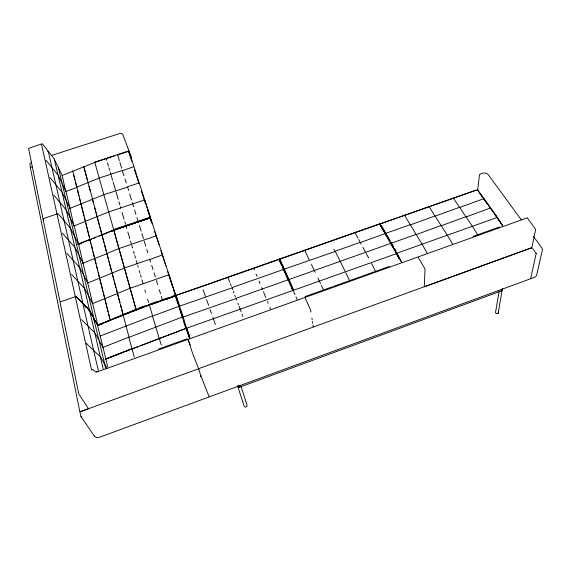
<?xml version="1.0" encoding="UTF-8"?>
<svg xmlns="http://www.w3.org/2000/svg" width="571" height="571" viewBox="0 0 571 571"><rect width="100%" height="100%" fill="white"/><g stroke="black" fill="none" stroke-linecap="round" stroke-linejoin="round"><path stroke-width="0.86" d="M499.154 291.31L495.621 311.823L495.585 313.051L496.87 313.786L498.19 313.293L502.309 288.99L502.573 289.733L501.759 290.746L239.756 387.138L238.949 387.231L237.807 386.367M498.19 313.293L498.219 312.073M536.39 253.752L536.233 253.231L530.723 278.291M99.447 177.995L122.137 170.493L123.993 175.661M119.382 160.765L117.605 154.627M122.465 170.743L133.635 166.675M108.933 211.87L144.406 199.943M128.596 190.557L127.611 186.767L138.917 182.991M477.749 189.558L479.49 174.569C481.845 173.006 486.014 171.871 488.162 174.519L521.302 219.828M124.571 267.97L149.588 259.341L150.701 262.032M149.923 259.534L162.3 254.951M41.476 143.942L28.55 148.417L42.889 218.343L43.731 219.914M501.759 290.746L502.066 289.047M502.344 290.339L502.651 288.633M69.505 208.101L69.591 208.872M418.051 256.957L425.038 269.077L424.26 286.835L531.865 247.686L198.844 368.602M531.701 248.257L535.698 229.421L527.333 217.901M163.363 300.125L175.847 295.493L179.265 306.52M279.469 259.569L279.904 259.277L279.576 259.006L279.497 259.719M397.031 253.217L401.377 262.032M232.597 289.547L232.14 287.57L283.659 269.376M473.009 236.444L499.425 226.972M236.658 300.11L236.237 298.233L288.284 279.761M396.345 253.431L396.888 253.424L379.608 223.853L387.095 237.272M345.005 271.104L335.213 251.204L360.173 242.354L361.15 244.11M30.52 167.346L32.104 166.832M360.322 242.575L385.297 233.482M175.361 295.807C176.182 296.57 175.682 294.9 175.954 295.821M279.747 259.177L293.273 290.368L396.788 253.531M176.132 295.592L180.043 307.348M293.273 290.368L293.651 290.082M73.88 225.88L70.033 208.358L66.386 200.906M65.701 191.435L62.139 175.169L58.085 167.36M150.244 217.423L150.073 217.944M76.578 296.727L75.236 296.385L91.603 370.165L92.795 369.408L95.835 372.114M31.633 162.043L29.913 163.934L30.284 167.274M69.262 208.615L69.905 207.815L66.008 191.456L62.475 184.133M88.234 408.843L80.019 411.791L198.351 368.859M380.407 223.782L380.079 224.367M110.617 231.655L113.715 229.913L150.08 217.908M112.366 231.027L120.402 227.972M133.785 310.959L144.406 306.791M97.513 325.227L135.962 309.446L175.682 295.535L144.806 200.15M380.514 223.911L379.43 223.882L176.146 295.321L201.956 286.563M85.464 221.334L108.354 212.084M63.945 220.956L64.295 220.791L58.042 213.804M94.593 332.108L89.454 310.06L88.683 310.353L89.961 310.81M98.44 325.17L109.432 320.652M113.493 318.989L136.176 309.682L113.6 229.592L150.102 217.265L149.973 217.622M92.152 303.815L104.393 298.804M104.828 298.626L117.098 293.608M117.533 293.43L129.788 288.419M82.559 263.367L94.308 258.592M94.722 258.42L106.927 253.795M87.256 283.166L99.247 278.284M99.668 278.106L112.137 273.066M124.121 268.142L112.116 273.031L117.49 293.209M98.726 325.077L102.801 323.414M105.25 322.422L112.58 319.432M114.214 318.768L144.47 306.877M77.977 244.188L89.611 239.477L90.86 243.296M78.034 244.417L113.715 229.913L94.743 162.121L128.696 150.98L129.032 151.486L128.432 151.051L128.967 151.386M79.198 244.245L81.51 243.303M87.684 240.798L91.667 239.185M93.316 238.521L95.785 237.515M99.083 236.18L101.559 235.181M101.988 235.002L113.914 230.17L113.7 229.556M118.682 248.685L106.92 253.467L112.023 272.688M69.598 208.501L80.54 204.09M81.068 203.868L92.045 199.45M92.573 199.229L103.529 194.818M73.766 226.066L84.915 221.555M61.989 175.575L84.265 166.668M84.665 166.496L94.115 162.714M65.586 191.592L76.828 187.452M98.89 178.202L88.084 182.556L92.445 198.972M82.567 303.237L75.857 296.263L81.96 302.601M105.085 359.33L131.701 348.638M102.316 347.668L128.761 337.168L134.313 357.103M100.417 335.934L152.414 315.941L161.25 344.984M146.105 306.249L176.246 295.6M97.498 325.541L102.459 323.643M165.34 299.618L175.318 295.978M167.032 299.033L171.164 297.448M135.977 309.268L113.822 230.234L149.231 218.229L126.898 225.766M135.941 309.025L136.076 309.503L97.62 325.284L97.441 324.828M105.371 359.173L129.403 349.909M131.059 349.281L185.818 328.432L186.403 328.525L187.259 331.094M105.364 359.13L123.614 352.186M125.27 351.55L129.424 349.973M131.908 349.024L138.546 346.497M140.209 345.862L185.839 328.489L293.123 290.375M113.822 229.992L149.167 218.008M182.377 317.019L129.053 337.297L123.179 315.113M531.201 278.52L535.42 276.864L536.576 275.472L542.45 249.627L541.815 247.871L533.4 236.365M98.983 437.443L208.9 397.023M209.407 396.838L530.745 278.691M500.91 290.746L502.28 290.239M178.923 306.306L152.685 316.091L149.381 304.978M158.324 349.145L187.195 338.803M305.064 296.599L332.743 286.678M333.65 286.356L361.1 276.521M361.993 276.2L389.222 266.45M188.587 339.181L304.464 297.655M305.492 297.291L417.551 257.136M418.543 256.779L526.976 217.922M397.238 253.067L496.934 217.572L494.329 213.889M179.387 306.199L231.969 287.905M284.101 269.219L335.034 251.504M385.725 233.332L410.242 224.674L416.223 234.617L441.126 225.516L447.257 235.088M483.98 198.629L459.641 207.494L453.338 197.966M182.941 317.148L236.066 298.562M288.733 279.597L390.942 243.325M391.371 243.175L416.123 234.388L422.026 244.088M490.575 207.965L465.993 216.951L459.598 207.273L435.081 216.166L428.999 206.524M139.274 307.855L145.105 305.806M148.439 304.636L156.768 301.709M160.101 300.539L167.603 297.905M171.764 296.442L175.318 295.385L173.984 291.024M381.242 223.489L476.407 190.043M146.055 306.213L148.524 305.342M149.352 305.05L160.915 300.988M202.798 286.264L227.943 277.427L229.799 282.267M228.778 277.135L253.738 268.363L254.395 269.955M254.573 268.07L278.041 259.819M280.625 258.913L303.915 250.726M329.974 241.569L304.75 250.433L309.182 259.726M330.809 241.276L378.623 224.467M381.157 223.575L397.038 217.994M398.708 217.408L453.381 198.194M454.195 197.909L476.278 190.143M130.245 288.241L168.745 274.844M75.486 296.649L60.526 301.831M119.125 248.513L156.119 235.866M122.03 227.415L126.084 226.045L126.826 228.571M104.1 194.604L127.54 187.145M43.425 218.529L57.164 213.939L56.922 213.661M94.943 162.385L114.343 156.004M117.583 154.941L128.703 151.251L131.202 157.689M51.24 155.533L120.531 133.271L121.923 133.607L122.872 134.57L131.83 158.809M93.401 317.819L98.904 339.674M97.441 325.256L102.751 346.14M47.586 151.558L48.606 151.693L54.252 158.831L57.935 174.647M477.242 189.75L483.052 197.523M278.884 259.527L279.412 259.598L293.209 290.475L291.438 286.499M278.912 259.455L279.405 259.605M496.898 217.53L497.134 217.515M379.622 224.225L379.608 223.853M98.305 437.636L96.313 437.579L94.643 436.53L80.996 416.616L79.94 412.105M97.063 371.136L96.513 372.156L187.374 339.595L187.995 339.617L190.25 345.055M82.866 303.351L89.433 310.103L82.667 303.344L83.38 303.801M186.082 328.411L189.565 338.41M95.45 321.587L93.458 317.926L94.094 318.44M293.144 290.432L292.723 290.453L290.882 286.314M54.152 159.138L58.299 167.125L62.018 182.92M93.458 317.926L97.784 325.242M89.312 310.289L93.751 317.797M86.863 343.713L86.385 343.564L93.523 350.13M93.837 350.43L93.366 350.294L100.303 356.668L103.137 368.752M150.202 217.815L152.214 223.789M96.535 216.409L97.156 216.973M238.842 387.145L237.7 386.274L244.202 406.281L245.309 407.13L246.729 406.609L247.043 405.232L240.919 386.025M477.634 189.915L497.384 217.43L502.587 225.502M81.61 319.639L88.062 326.12L93.366 349.373M88.498 326.555L94.765 332.843L100.168 356.111M76.057 296.27L82.809 303.201L87.92 325.563M84.451 305.192L89.197 310.124M84.508 305.956L85.714 307.205M71.575 274.451L77.87 281.217L82.709 302.437M78.291 281.674L84.422 288.262L89.333 309.339M66.864 253.353L73.088 260.233L77.713 280.539M73.502 260.697L79.555 267.399L84.265 287.584M62.36 233.154L68.506 240.141L72.938 259.584M68.913 240.612L74.901 247.414L79.433 266.928M64.516 221.355L70.433 228.25L74.78 246.972M53.902 195.246L59.898 202.398L63.973 220.278M60.298 202.876L66.143 209.85L70.29 227.651M49.934 177.445L55.851 184.654L59.762 201.82M56.243 185.14L62.025 192.17L66.008 209.272M209.122 396.709L200.864 375.854L198.672 368.959M46.115 160.337L51.961 167.603L55.722 184.098M52.354 168.088L58.064 175.176L61.896 191.62M42.447 143.899L48.221 151.201L51.84 167.067M532.714 248.606L536.347 253.645M484.015 198.886L496.777 216.951M479.419 192.777L482.502 197.145M483.53 198.601L487.641 204.425M489.183 206.609L492.787 211.705M80.996 416.616L81.353 417.137M94.301 436.023L94.643 436.53M472.303 226.159L465.943 216.709L441.205 225.745L435.023 215.952L410.342 224.903L404.482 215.139M88.198 408.258L78.762 393.89L60.105 302.416M389.736 241.883L399.671 259.627M497.27 217.558L502.473 225.631M497.798 218.45L502.587 225.873M472.467 226.409L477.898 235.209M447.414 235.345L452.667 244.252M381.392 225.445L382.27 226.98M383.155 228.514L386.232 233.889M387.117 235.423L390.193 240.791M391.078 242.325L393.719 246.929M394.597 248.464L395.917 250.769M385.86 234.46L386.724 235.98M388.03 238.25L388.894 239.763M392.384 245.851L395.903 251.989M381.314 226.523L384.604 232.269M387.98 238.814L388.851 240.348M100.739 357.218L104.65 364.091L105.656 368.366M104.914 364.548L107.027 368.259M422.176 244.345L427.244 253.36M95.179 333.385L99.076 340.409L104.472 363.32M99.333 340.88L103.13 347.71L107.662 366.789M497.755 218.507L498.99 220.806M89.511 310.317L93.152 317.026M93.651 317.954L97.591 325.213M90.539 312.544L92.174 315.556M355.426 233.518L357.874 238.043M358.688 239.556L359.916 241.819M362.806 247.172L365.297 251.775M366.132 253.324L368.666 258.006M401.763 262.532L396.824 253.303L399.065 258.099M397.238 254.359L399.315 258.242M84.822 288.819L88.683 296.092L93.615 317.048M88.94 296.577L92.695 303.658L97.655 324.499M79.954 267.97L83.794 275.336L88.519 295.414M84.051 275.836L87.784 283.009L92.538 303.165M385.425 233.703L379.879 224.025M75.293 247.992L79.105 255.444L83.644 274.872M79.362 255.944L83.073 263.21L87.634 282.545M371.607 263.481L375.211 270.575M333.864 249.213L334.642 250.74M70.825 228.828L74.608 236.351L78.962 254.823M74.865 236.858L78.555 244.195L82.881 262.396M66.529 210.435L70.29 218.022L74.466 235.759M70.54 218.529L74.209 225.93L78.413 243.603M62.403 192.77L66.136 200.4L70.154 217.444M345.79 272.695L349.63 280.668M58.52 175.947L62.146 183.441L66.008 199.85M311.431 264.437L315.206 272.346M317.883 277.963L320.517 283.587M397.195 254.266L399.093 258.285M321.252 285.2L323.457 290.039M280.261 260.083L281.346 262.51M282.067 264.13L286.399 273.844M287.127 275.458L293.266 289.219M278.983 259.598L281.51 265.265M282.231 266.885L288.355 280.647M289.083 282.267L290.161 284.693M279.44 259.434L287.912 278.541M288.969 280.925L290.732 284.908M293.573 291.324L294.979 294.607M295.971 296.906L297.077 299.497M256.044 273.93L257.036 276.314M259.034 281.132L260.041 283.551M261.718 287.598L262.389 289.219M263.409 291.688L265.8 297.455M267.499 301.581L268.163 303.23M269.833 307.362L270.497 309.011M198.815 369.223L192.448 352.921L188.145 339.574M230.42 283.873L231.348 286.292M233.232 291.181L233.86 292.823M234.802 295.278L235.43 296.92M237.85 303.208L238.45 304.764M239.042 306.313L240.234 309.411M240.527 310.196L241.119 311.752M242.004 314.093L242.889 316.434M106.834 253.139L101.931 234.674M97.056 216.316L92.523 199.258M88.013 182.27L83.809 166.461M203.112 289.825L205.424 296.363M206.595 299.668L208.658 305.485M210.092 309.546L211.484 313.472M212.876 317.405L215.381 324.499M186.817 328.225L189.872 337.525L182.713 317.169M189.593 338.303L175.768 295.707M237.757 385.475L238.235 386.952M180.586 309.004L184.09 319.817M169.073 275.029L175.789 295.757M185.853 328.525L183.662 321.773M238.471 385.753L238.949 387.231M128.925 151.194L150.416 217.572M154.662 231.355L159.016 244.802M160.922 250.683L165.818 265.808M167.724 271.696L172.628 286.82M128.789 152.171L131.801 161.472M134.535 169.93L138.917 183.462M141.38 191.078L145.484 203.768M147.675 210.535L149.588 216.452M175.583 296.806L178.009 304.293M178.545 305.963L182.584 318.447M239.278 385.661L239.756 387.138M119.896 162.428L121.694 168.245M125.006 178.944L126.27 183.048M129.646 193.962L131.494 199.929M132.279 202.484L133.593 206.716M134.635 210.092L135.941 214.311M136.983 217.687L138.289 221.905M139.324 225.252L141.137 231.119M141.915 233.632L143.471 238.664M144.249 241.176L145.798 246.18M146.826 249.52L147.86 252.86M151.729 265.372L153.021 269.541M154.049 272.874L155.341 277.042M156.368 280.375L157.66 284.551M159.209 289.554L160.501 293.73M161.272 296.235L162.307 299.575M76.871 187.438L72.717 170.972M106.242 158.667L106.734 160.344M107.476 162.849L108.461 166.197M108.954 167.874L109.689 170.379M110.182 172.057L110.924 174.562M111.167 175.39L112.623 180.343M113.108 181.992L115.542 190.243M116.02 191.885L118.19 199.236M118.911 201.684L119.874 204.946M120.353 206.581L120.831 208.215M122.08 212.462L124.085 219.25M124.835 221.798L125.584 224.346M127.818 231.947L129.81 238.692M130.552 241.219L131.294 243.753M131.794 245.437L132.536 247.957M133.521 251.311L134.264 253.831M134.763 255.515L135.505 258.035M136.248 260.554L137.233 263.909M137.732 265.594L138.225 267.271M139.21 270.625L139.952 273.138M140.445 274.822L141.187 277.335M141.929 279.854L142.914 283.209M144.898 289.932L145.641 292.452M147.618 299.168L148.61 302.53M97.134 216.623L101.895 234.495M117.583 293.722L120.067 303.08M120.517 304.778L121.195 307.334M121.652 309.032L123.008 314.136M83.837 166.832L85.186 171.914M85.636 173.605L87.434 180.379M88.997 186.26L90.325 191.271M92.545 199.622L93.644 203.754M94.736 207.88L96.713 215.317M97.605 218.693L99.433 225.566M99.889 227.287L101.717 234.16M102.173 235.873L103.986 242.704M104.436 244.409L106.249 251.233M107.155 254.645L108.511 259.748M108.961 261.454L111.445 270.804M112.344 274.201L113.7 279.305M114.15 281.003L115.956 287.798M116.405 289.497L117.312 292.894M117.533 293.744L120.017 303.101M120.474 304.8L122.958 314.157M80.954 203.754L76.799 187.095L88.112 182.599M81.096 204.232L84.023 215.874M84.437 217.537L85.272 220.863M85.393 221.427L89.897 239.356M89.954 239.584L94.643 258.249M94.7 258.477L99.59 277.92M99.647 278.163L104.743 298.426M104.807 298.676L110.117 319.824M73.623 174.683L74.908 179.794M75.336 181.492L76.614 186.603M77.677 190.814L78.941 195.853M79.362 197.53L80.632 202.577M81.053 204.254L85.229 220.877M85.436 221.712L89.133 236.401M91.296 245.016L92.588 250.162M93.016 251.882L94.315 257.036M94.743 258.749L96.035 263.881M96.463 265.594L97.755 270.725M98.183 272.438L99.475 277.57M99.904 279.283L101.188 284.408M101.624 286.114L102.908 291.246M103.337 292.952L104.629 298.076M105.057 299.789L106.349 304.928M106.777 306.634L108.069 311.773M108.497 313.486L109.789 318.618M102.901 346.768L102.958 347.168M93.544 350.151L98.362 370.486M64.109 220.877L68.363 239.513M41.476 144.049L56.85 213.326M57 214.004L75.186 295.971M82.481 263.188L82.588 263.695M43.032 219.028L59.984 301.588M30.313 167.439L79.819 411.52M310.981 312.023L310.71 310.289L304.978 297.47M311.909 318.09L312.173 319.824M312.444 321.559L312.708 323.293M312.972 325.027L313.236 326.762M200.778 375.383L200.706 376.153L200.778 375.383M78.163 243.96L78.32 244.374L78.163 243.96M175.575 295.264L175.704 295.678L175.575 295.264M81.203 319.367L81.203 319.367M88.098 326.284L88.098 326.284M66.486 253.089L66.486 253.089M73.131 260.44L73.181 260.462M71.189 274.187L71.189 274.187M77.913 281.417L77.913 281.417M57.678 213.554L57.678 213.554M64.159 221.105L64.159 221.105M61.989 232.897L61.989 232.897M68.549 240.355L68.549 240.355M104.55 364.241L104.607 364.269M100.368 356.911L100.368 356.911M94.815 333.079L94.815 333.079M98.983 340.58L98.983 340.58M88.598 296.285L88.598 296.285M84.479 288.526L84.529 288.548M79.619 267.678L79.619 267.678M74.965 247.707L74.965 247.707M74.544 236.58L74.544 236.58M70.497 228.55L70.497 228.55M151.244 221.02L150.366 218.686L151.244 221.02"/></g></svg>
